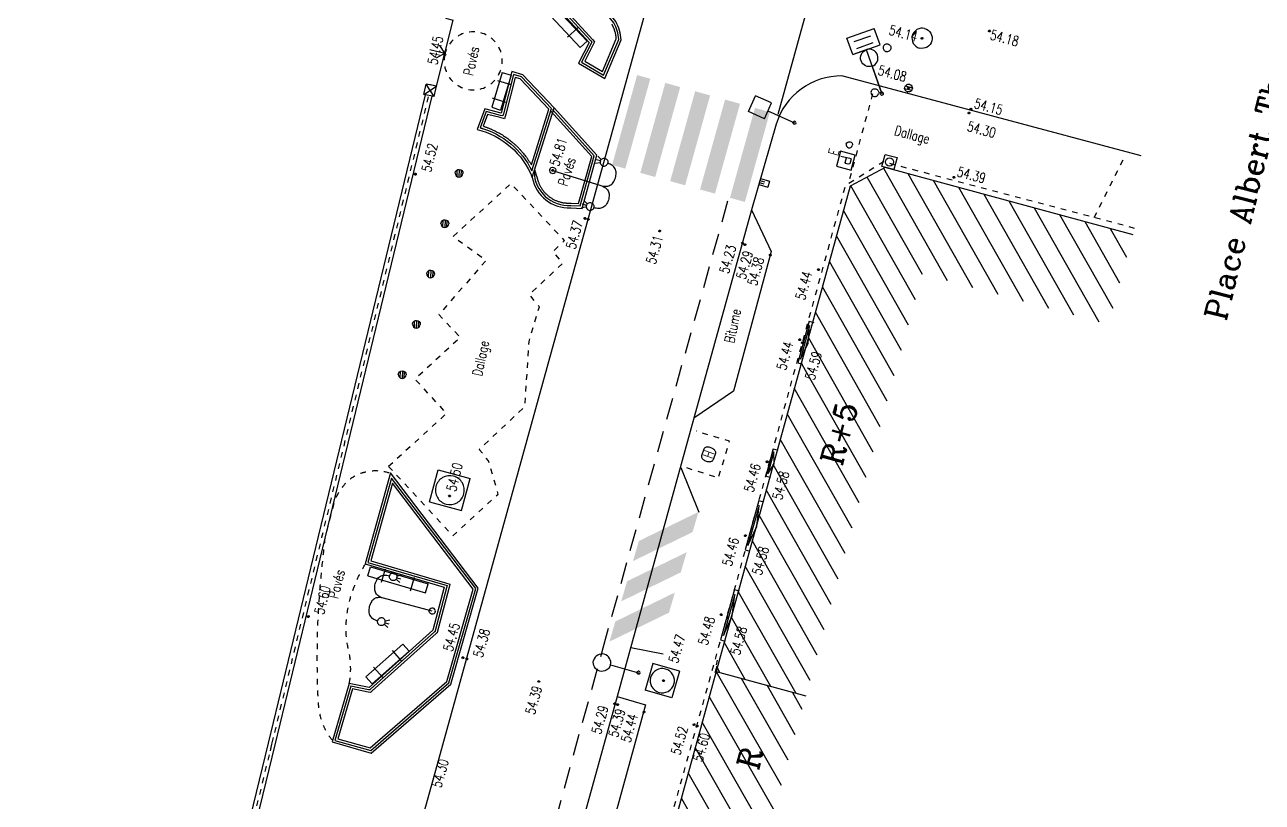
# Model space of a CAD drawing. Extents: x 661720 to 661930, y 6866381 to 6866956.
# Drawn here: x 661773.07 to 661812.95, y 6866637.39 to 6866662.44 of the extents above; entities that cross this region are included whole.
import ezdxf
from ezdxf.enums import TextEntityAlignment as Align

# ---------------------------------------------------------------- set-up
doc = ezdxf.new("R2010")
doc.units = 0
for name, pattern in [('CONTINU', [0]), ('JSI_TCO', [1, 0.5, 0.5]), ('JSI_TCO2', [1, 0.5, 0.5]), ('JSI_TIC', [0.2, 0.08, 0.01, -0.1, 0.01]), ('JSI_TIM2', [0.6, 0.3, 0.05, -0.2, 0.05])]:
    doc.linetypes.add(name, pattern=pattern)
doc.layers.get('0').update_dxf_attribs({"linetype": 'CONTINUOUS'})
for name, color, linetype in [('ALTI', 140, 'CONTINUOUS'), ('BATI', 6, 'CONTINUOUS'), ('BORDURE', 7, 'CONTINU'), ('HACHURE', 7, 'CONTINUOUS'), ('LIMITE', 7, 'CONTINUOUS'), ('MARQUAGE', 7, 'CONTINUOUS'), ('MOB', 6, 'CONTINUOUS'), ('OBJASS', 22, 'CONTINUOUS'), ('OBJEAU', 4, 'CONTINUOUS'), ('OBJEP', 220, 'CONTINUOUS'), ('SIGNAL', 6, 'CONTINUOUS'), ('TEXTE', 7, 'CONTINUOUS'), ('VOIRIE', 7, 'CONTINUOUS')]:
    doc.layers.add(name, color=color, linetype=linetype)
doc.styles.add('7-2', font='romanc.shx', dxfattribs={"height": 0.7})
doc.styles.get("Standard").update_dxf_attribs({"font": 'romans.shx'})
doc.linetypes.add('JSI_MUD', pattern='A,0.0001,[130,jsi_form.shx,S=0.5,R=0,X=0.875,Y=0],-0.75', length=0.7501)
doc.linetypes.add('JSI_MUG', pattern='A,0.0001,[130,jsi_form.shx,S=0.5,R=0,X=-0.125,Y=0],-0.75', length=0.7501)
doc.linetypes.add('JSI_MUR', pattern='A,1e-06,-0.5,[130,jsi_form.shx,S=0.7,R=315,X=0.05,Y=0],-0.5', length=1.000001)

# ---------------------------------------------------------------- blocks, each defined once
blk = doc.blocks.new('$B_200')
at = {"color": 0, "linetype": 'BYBLOCK', "flags": 128}
for points in [[(0, -0.5, -0.414214), (-0.5, 0, -0.414214), (0, 0.5)], [(0, -0.5, 0.414214), (0.5, 0, 0.414214), (0, 0.5)]]:
    blk.add_lwpolyline(points, format="xyb", dxfattribs=at)
blk = doc.blocks.new('$B_100')
at = {"color": 0, "linetype": 'BYBLOCK', "flags": 128}
for points in [[(0, 0.625, -0.4142136), (-0.1875, 0.8125, -0.4142136), (0, 1)], [(0, 0.625, 0.4142136), (0.1875, 0.8125, 0.4142136), (0, 1)]]:
    blk.add_lwpolyline(points, format="xyb", dxfattribs=at)
blk.add_lwpolyline([(0, 0.625), (0, 0)], dxfattribs=at)
blk = doc.blocks.new('$B_105')
at = {"color": 0, "linetype": 'BYBLOCK', "flags": 128}
for points in [[(-0.1875, 0.625), (-0.1875, 1)], [(-0.1875, 1), (0.1875, 1)], [(0.1875, 0.625), (0.1875, 1)], [(-0.1875, 0.625), (0.1875, 0.625)], [(0, 0.625), (0, 0)]]:
    blk.add_lwpolyline(points, dxfattribs=at)
blk = doc.blocks.new('$B_131')
at = {"color": 0, "linetype": 'BYBLOCK', "flags": 128}
for points in [[(0, 0.812, 0.08), (-0.012, 0.895, 0.117647), (-0.047, 0.953, 0.117647), (-0.105, 0.988, 0.08), (-0.188, 1, 0.08), (-0.27, 0.988, 0.117647), (-0.328, 0.953, 0.117647), (-0.363, 0.895, 0.08), (-0.375, 0.812)], [(0, 0), (0, 0.812, -0.08), (0.012, 0.895, -0.117647), (0.047, 0.953, -0.117647), (0.105, 0.988, -0.08), (0.188, 1, -0.08), (0.27, 0.988, -0.117647), (0.328, 0.953, -0.117647), (0.363, 0.895, -0.08), (0.375, 0.812)], [(-0.375, 0.688, -0.414214), (-0.438, 0.75, -0.414214), (-0.375, 0.812)], [(-0.375, 0.688, 0.414214), (-0.312, 0.75, 0.414214), (-0.375, 0.812)], [(0.375, 0.688, -0.414214), (0.312, 0.75, -0.414214), (0.375, 0.812)], [(0.375, 0.688, 0.414214), (0.438, 0.75, 0.414214), (0.375, 0.812)]]:
    blk.add_lwpolyline(points, format="xyb", dxfattribs=at)
for points in [[(-0.406, 0.688), (-0.438, 0.625)], [(-0.375, 0.688), (-0.375, 0.625)], [(-0.344, 0.688), (-0.312, 0.625)], [(0.344, 0.688), (0.312, 0.625)], [(0.375, 0.688), (0.375, 0.625)], [(0.406, 0.688), (0.438, 0.625)]]:
    blk.add_lwpolyline(points, dxfattribs=at)
blk = doc.blocks.new('$B_021')
at = {"color": 0, "linetype": 'BYBLOCK', "flags": 128}
for points in [[(0, 0), (0, 1)], [(0, 1), (1, 1)], [(0, 0), (1, 0)], [(0.34, 0), (0.34, 0.5)], [(0.66, 0), (0.66, 0.5)], [(1, 0), (1, 1)]]:
    blk.add_lwpolyline(points, dxfattribs=at)
blk = doc.blocks.new('$B_020')
at = {"color": 0, "linetype": 'BYBLOCK', "flags": 128}
for points in [[(0, 0), (0, 1)], [(0, 1), (1, 1)], [(1, 0), (1, 1)], [(0, 0), (1, 0)]]:
    blk.add_lwpolyline(points, dxfattribs=at)
for points in [[(0.5, 0.0625, -0.4142136), (0.0625, 0.5, -0.4142136), (0.5, 0.9375)], [(0.5, 0.0625, 0.4142136), (0.9375, 0.5, 0.4142136), (0.5, 0.9375)]]:
    blk.add_lwpolyline(points, format="xyb", dxfattribs=at)
blk = doc.blocks.new('$B_115')
at = {"color": 0, "linetype": 'BYBLOCK', "flags": 128}
for points in [[(-0.312, 1), (-0.312, 1.375), (0.312, 1.375)], [(-0.312, 1), (0.312, 1), (0.312, 1.375)], [(-0.188, 1.25), (0.188, 1.25)], [(-0.188, 1.094), (0.188, 1.094)], [(0.031, 1), (-0.281, 1)], [(0, 0), (0, 1)]]:
    blk.add_lwpolyline(points, dxfattribs=at)
blk = doc.blocks.new('$B_230')
blk.add_lwpolyline([(-0.498, -0.488), (0.498, -0.488), (0.498, 0.488), (-0.498, 0.488)], close=True)
at = {"color": 0, "linetype": 'BYBLOCK', "flags": 128}
for points in [[(-0.193, 0.309), (0.119, 0.315), (0.184, 0.222), (0.186, 0.066), (0.125, 0.002), (-0.187, -0.003)], [(-0.193, 0.309), (-0.181, -0.378)]]:
    blk.add_lwpolyline(points, dxfattribs=at)
blk = doc.blocks.new('$B_036')
at = {"color": 0, "linetype": 'BYBLOCK', "flags": 128}
for points in [[(0.25, 0, -0.136112), (0.18, 0.02, -0.093715), (0.115, 0.079, -0.064299), (0.061, 0.173, -0.047953), (0.023, 0.293, -0.038983), (0.003, 0.429, -0.037377), (0.003, 0.571, -0.038983), (0.023, 0.708, -0.047953), (0.061, 0.827, -0.064299), (0.115, 0.921, -0.093715), (0.18, 0.98, -0.136112), (0.25, 1), (0.75, 1)], [(0.25, 0), (0.75, 0, 0.136112), (0.82, 0.02, 0.094751), (0.885, 0.079, 0.063905), (0.939, 0.173, 0.045295), (0.978, 0.293, 0.038983), (0.998, 0.429, 0.035261), (0.998, 0.571, 0.038983), (0.978, 0.708, 0.045295), (0.939, 0.827, 0.063905), (0.885, 0.921, 0.094751), (0.82, 0.98, 0.136112), (0.75, 1)]]:
    blk.add_lwpolyline(points, format="xyb", dxfattribs=at)
blk = doc.blocks.new('$B_046')
at = {"color": 0, "linetype": 'BYBLOCK', "flags": 128}
for points in [[(0.25, -0.25), (0.25, 1.25)], [(0.75, -0.25), (0.75, 1.25)], [(0, 0), (0, 1)], [(0, 1), (1, 1)], [(1, 0), (1, 1)], [(0, 0), (1, 0)]]:
    blk.add_lwpolyline(points, dxfattribs=at)
blk = doc.blocks.new('$B_202')
at = {"color": 0, "linetype": 'BYBLOCK', "flags": 128}
for points in [[(0, -0.5, -0.41421356), (-0.5, 0, -0.41421356), (0, 0.5)], [(0, -0.5, 0.41421356), (0.5, 0, 0.41421356), (0, 0.5)]]:
    blk.add_lwpolyline(points, format="xyb", dxfattribs=at)
for points in [[(-0.5, 0), (0.5, 0)], [(-0.4297, 0.25), (0.4297, 0.25)], [(0.4297, -0.25), (-0.4297, -0.25)]]:
    blk.add_lwpolyline(points, dxfattribs=at)
blk = doc.blocks.new('$B_027')
at = {"color": 0, "linetype": 'BYBLOCK', "flags": 128}
for points in [[(-0.5, -0.5), (0.5, -0.5), (0.5, -0.188)], [(-0.5, -0.5), (-0.5, -0.188)]]:
    blk.add_lwpolyline(points, dxfattribs=at)
blk.add_lwpolyline([(-0.406, -0.406), (0.406, -0.406), (0, -0.188)], close=True, dxfattribs=at)
blk = doc.blocks.new('$B_030')
at = {"color": 0, "linetype": 'BYBLOCK', "flags": 128}
for points in [[(0, 0), (0, 1)], [(0, 1), (1, 1)], [(0, 1), (1, 0)], [(0, 0), (1, 1)], [(0, 0), (1, 0)], [(1, 0), (1, 1)]]:
    blk.add_lwpolyline(points, dxfattribs=at)
blk = doc.blocks.new('$B_028')
at = {"color": 0, "linetype": 'BYBLOCK', "flags": 128}
for points in [[(0, 0.5), (0, -0.5), (0.094, -0.062)], [(-0.5, -0.5), (-0.5, 0)], [(0.5, 0), (0.5, -0.5)], [(-0.094, -0.062), (0, -0.5)], [(-0.5, -0.5), (0.5, -0.5)]]:
    blk.add_lwpolyline(points, dxfattribs=at)
blk = doc.blocks.new('$B_210')
at = {"linetype": 'CONTINUOUS'}
blk.add_hatch(color=0, dxfattribs=at).paths.add_polyline_path([(0, -0.5, -1), (0, 0.5, -1)])
at = {"color": 0, "linetype": 'BYBLOCK', "flags": 128}
blk.add_lwpolyline([(0, -0.5, -1), (0, 0.5, -1)], format="xyb", close=True, dxfattribs=at)
blk = doc.blocks.new('H201')
for p, q in [((-1, 1), (0, 1)), ((-1, 0), (-1, 1)), ((0, 1), (0, 0)), ((0, 0), (-1, 0))]:
    blk.add_line(p, q)
blk.add_circle((-0.5, 0.5), 0.325)

msp = doc.modelspace()

# ---------------------------------------------------------------- hatches: boundary and pattern name
at = {"layer": 'HACHURE', "linetype": 'CONTINUOUS', "ltscale": 2}
h = msp.add_hatch(dxfattribs=at)
h.set_pattern_fill('_USER', color=256, scale=0.6, angle=119.5519, style=0, pattern_type=0)
h.set_pattern_definition([(119.5519, (661958.265, 6866695.073), (-0.5219456, -0.295927), [])])
h.paths.add_polyline_path([(661808.786, 6866655.676), (661808, 6866652.78), (661801.999, 6866654.41), (661798.241, 6866640.811), (661795.35, 6866641.611), (661799.669, 6866657.242), (661800.802, 6866657.844)])
h = msp.add_hatch(dxfattribs=at)
h.set_pattern_fill('_USER', color=256, scale=0.6, angle=119.6978, style=0, pattern_type=0)
h.set_pattern_definition([(119.6978, (661958.265, 6866695.073), (-0.5211903, -0.2972552), [])])
h.paths.add_polyline_path([(661795.35, 6866641.611), (661798.243, 6866640.819), (661796.948, 6866636.085), (661794.054, 6866636.877)])
at = {"layer": 'MARQUAGE', "linetype": 'CONTINUOUS', "ltscale": 2}
for points in [[(661792.425, 6866657.808), (661792, 6866657.926), (661792.805, 6866660.823), (661793.23, 6866660.705)], [(661793.388, 6866657.539), (661792.907, 6866657.673), (661793.712, 6866660.571), (661794.194, 6866660.437)], [(661794.352, 6866657.271), (661793.87, 6866657.405), (661794.675, 6866660.302), (661795.157, 6866660.168)], [(661795.315, 6866657.003), (661794.833, 6866657.137), (661795.639, 6866660.034), (661796.12, 6866659.9)], [(661796.278, 6866656.735), (661795.797, 6866656.869), (661796.602, 6866659.766), (661797.084, 6866659.632)], [(661792.672, 6866645.162), (661792.862, 6866645.811), (661794.782, 6866646.746), (661794.592, 6866646.098)], [(661792.292, 6866643.865), (661792.482, 6866644.514), (661794.402, 6866645.449), (661794.212, 6866644.8)], [(661791.912, 6866642.567), (661792.102, 6866643.216), (661794.022, 6866644.151), (661793.832, 6866643.503)]]:
    msp.add_hatch(color=256, dxfattribs=at).paths.add_polyline_path(points)
at = {"layer": 'OBJASS', "linetype": 'CONTINUOUS', "ltscale": 2}
h = msp.add_hatch(dxfattribs=at)
h.set_pattern_fill('_USER', color=256, scale=0.0833, angle=165.0725, style=0, pattern_type=0)
h.set_pattern_definition([(165.073, (661801.70206, 6866660.49364), (-0.021458, -0.080489), [])])
h.paths.add_polyline_path([(661801.581, 6866660.526, -1), (661801.517, 6866660.284, -1)])

# ---------------------------------------------------------------- linework, layer by layer
at = {"layer": 'BATI', "linetype": 'JSI_MUG', "ltscale": 0.22}
msp.add_line((661795.372, 6866641.777, 111.868), (661795.313, 6866641.565, 111.869), dxfattribs=at)
at = {"layer": 'BATI', "linetype": 'JSI_MUD', "ltscale": 0.15}
msp.add_line((661795.387, 6866641.971, 111.868), (661795.347, 6866641.826, 111.87), dxfattribs=at)
at = {"layer": 'BATI', "linetype": 'JSI_TIC', "ltscale": 2, "elevation": 57.333, "flags": 128}
for points in [[(661808.836, 6866655.885), (661800.74, 6866658.025), (661799.513, 6866657.26), (661795.275, 6866641.846)], [(661795.266, 6866641.806), (661790.278, 6866623.962)]]:
    msp.add_lwpolyline(points, dxfattribs=at)
at = {"layer": 'BATI', "linetype": 'JSI_TCO2', "ltscale": 2, "elevation": 57.333, "flags": 128}
for points in [[(661808.786, 6866655.676), (661800.802, 6866657.844), (661799.669, 6866657.242), (661795.35, 6866641.611)], [(661795.35, 6866641.611), (661794.054, 6866636.877)], [(661795.35, 6866641.611), (661798.243, 6866640.819)]]:
    msp.add_lwpolyline(points, dxfattribs=at)
at = {"layer": 'BORDURE', "linetype": 'JSI_TCO', "ltscale": 2, "elevation": 57.333, "flags": 128}
for points in [[(661786.184, 6866637.924), (661800.298, 6866689.008)], [(661799.748, 6866668.279), (661797.338, 6866659.548)], [(661796.495, 6866656.478), (661797.123, 6866655.139), (661795.908, 6866650.639), (661794.63, 6866649.766)], [(661794.212, 6866648.174), (661794.797, 6866646.744)], [(661793.644, 6866642.162), (661792.598, 6866642.367)], [(661792.16, 6866640.801), (661793.076, 6866640.535), (661790.145, 6866629.864), (661789.2, 6866630.107)]]:
    msp.add_lwpolyline(points, dxfattribs=at)
for points in [[(661809.041, 6866658.226), (661799.405, 6866660.795, 0.332518), (661797.285, 6866659.242), (661796.495, 6866656.478), (661794.63, 6866649.766), (661792.16, 6866640.801), (661788.854, 6866628.851), (661786.255, 6866619.429), (661781.898, 6866603.667), (661779.547, 6866595.181), (661775.948, 6866582.027), (661774.284, 6866575.688), (661772.52, 6866568.058), (661771.474, 6866562.872), (661769.429, 6866552.194), (661764.346, 6866525.83), (661761.408, 6866510.519), (661759.655, 6866501.389), (661758.701, 6866496.257), (661755.083, 6866477.547), (661746.716, 6866434.654), (661744.554, 6866423.604), (661741.506, 6866407.836), (661741.441, 6866407.299)], [(661766.153, 6866568.99), (661768.497, 6866578.37), (661769.933, 6866584.097), (661771.107, 6866588.415), (661773.813, 6866598.303, -0.023284), (661773.887, 6866598.528, -0.016544), (661773.995, 6866598.787, -0.012263), (661774.138, 6866599.081, -0.00941), (661774.315, 6866599.408, -0.001166), (661774.56, 6866599.84, -0.001864), (661775.277, 6866601.084, 0.01914), (661775.88, 6866602.229, 0.013439), (661776.401, 6866603.394, 0.005337), (661776.657, 6866604.027, 0.006553), (661776.874, 6866604.604, 0.008224), (661777.053, 6866605.124, 0.0106), (661777.194, 6866605.588), (661786.184, 6866637.924)]]:
    msp.add_lwpolyline(points, format="xyb", dxfattribs=at)
at = {"layer": 'LIMITE', "linetype": 'JSI_MUD', "ltscale": 0.15}
for p, q in [((661791.053, 6866661.31, 111.722), (661791.017, 6866661.239, 111.722)), ((661790.178, 6866659.604, 111.737), (661790.078, 6866659.715, 111.737)), ((661787.773, 6866659.188, 111.806), (661787.75, 6866659.125, 111.806))]:
    msp.add_line(p, q, dxfattribs=at)
at = {"layer": 'LIMITE', "linetype": 'JSI_MUG', "ltscale": 0.15}
msp.add_line((661791.017, 6866661.239, 111.723), (661791.086, 6866661.199, 111.724), dxfattribs=at)
at = {"layer": 'LIMITE', "linetype": 'JSI_MUD', "ltscale": 0.22}
msp.add_line((661780.988, 6866639.053, 111.983), (661781.04, 6866639.266, 111.981), dxfattribs=at)
at = {"layer": 'LIMITE', "linetype": 'JSI_MUG', "ltscale": 0.22}
msp.add_line((661781.04, 6866639.266, 111.981), (661781.091, 6866639.48, 111.979), dxfattribs=at)
at = {"layer": 'LIMITE', "linetype": 'JSI_TCO', "ltscale": 2, "elevation": 57.333, "flags": 128}
for points in [[(661790.918, 6866661.21), (661791.762, 6866660.717), (661792.287, 6866661.96, 0.121619), (661792.119, 6866662.545), (661790.632, 6866664.381, 0.260289), (661789.967, 6866664.772), (661789.701, 6866663.575), (661791.256, 6866661.873)], [(661787.651, 6866659.073, -0.241967), (661789.428, 6866657.522), (661790.133, 6866659.765), (661789.123, 6866660.831), (661788.768, 6866660.937), (661788.427, 6866659.597), (661787.896, 6866659.738)]]:
    msp.add_lwpolyline(points, format="xyb", close=True, dxfattribs=at)
at = {"layer": 'LIMITE', "linetype": 'JSI_MUR', "ltscale": 0.15, "elevation": 57.333, "flags": 128}
for points in [[(661791.017, 6866661.239), (661791.727, 6866660.825), (661792.211, 6866661.974, 0.116802), (661792.056, 6866662.502), (661790.574, 6866664.333), (661790.57, 6866664.338), (661790.568, 6866664.343, 0.237626), (661790.026, 6866664.693), (661789.782, 6866663.597), (661791.311, 6866661.924), (661791.346, 6866661.885), (661791.323, 6866661.839)], [(661787.75, 6866659.125, -0.213704), (661789.416, 6866657.735), (661790.049, 6866659.746), (661789.082, 6866660.765), (661788.822, 6866660.843), (661788.499, 6866659.579), (661788.481, 6866659.505), (661788.407, 6866659.525), (661787.942, 6866659.648)]]:
    msp.add_lwpolyline(points, format="xyb", close=True, dxfattribs=at)
at = {"layer": 'LIMITE', "linetype": 'JSI_TCO', "ltscale": 2, "flags": 128}
for points, elevation in [([(661780.933, 6866639.292), (661782.543, 6866645.958), (661785.988, 6866660.191)], 57.333), ([(661781.147, 6866639.24), (661782.757, 6866645.906), (661786.204, 6866660.144)], 57.333), ([(661789.575, 6866657.55), (661789.505, 6866657.768)], 111.794), ([(661784.239, 6866638.976), (661786.805, 6866641.202), (661787.689, 6866644.292), (661784.861, 6866648.004), (661784.042, 6866645.07), (661786.593, 6866644.322), (661786.227, 6866642.939), (661784.168, 6866641.092), (661783.532, 6866641.22), (661782.975, 6866639.336)], 57.333), ([(661775.318, 6866616.252), (661780.933, 6866639.292)], 57.333), ([(661775.533, 6866616.206), (661781.147, 6866639.24)], 57.333), ([(661782.975, 6866639.336), (661784.239, 6866638.976)], 57.333)]:
    msp.add_lwpolyline(points, dxfattribs=dict(at, elevation=elevation))
at = {"layer": 'LIMITE', "linetype": 'JSI_TIC', "ltscale": 2, "elevation": 57.333, "flags": 128}
for points in [[(661781.04, 6866639.266), (661782.65, 6866645.932), (661786.096, 6866660.168)], [(661775.425, 6866616.229), (661781.04, 6866639.266)]]:
    msp.add_lwpolyline(points, dxfattribs=at)
at = {"layer": 'LIMITE', "linetype": 'JSI_TCO', "ltscale": 2, "elevation": 57.333, "flags": 128}
msp.add_lwpolyline([(661789.428, 6866657.522, 0.378035), (661790.667, 6866656.549), (661791.031, 6866656.526), (661791.507, 6866658.242), (661790.133, 6866659.765)], format="xyb", dxfattribs=at)
at = {"layer": 'LIMITE', "linetype": 'JSI_MUR', "ltscale": 0.15, "elevation": 57.333, "flags": 128}
msp.add_lwpolyline([(661789.484, 6866657.7, 0.420859), (661790.663, 6866656.624), (661790.667, 6866656.624), (661790.672, 6866656.624), (661790.975, 6866656.605), (661791.424, 6866658.222), (661790.078, 6866659.715)], format="xyb", dxfattribs=at)
for points in [[(661784.221, 6866639.059), (661786.739, 6866641.244), (661787.606, 6866644.277), (661784.893, 6866647.838), (661784.134, 6866645.121), (661786.615, 6866644.394), (661786.685, 6866644.373), (661786.666, 6866644.302), (661786.3, 6866642.92), (661786.294, 6866642.898), (661786.277, 6866642.883), (661784.218, 6866641.036), (661784.19, 6866641.011), (661784.153, 6866641.018), (661783.584, 6866641.133)], [(661783.584, 6866641.133), (661783.068, 6866639.388), (661784.221, 6866639.059)]]:
    msp.add_lwpolyline(points, dxfattribs=at)
at = {"layer": 'LIMITE', "linetype": 'JSI_TCO', "ltscale": 2}
for points in [[(661790.084, 6866664.608, 111.754), (661789.864, 6866663.619, 111.761), (661791.367, 6866661.974, 111.718), (661791.437, 6866661.898, 111.718), (661791.39, 6866661.805, 111.718), (661791.116, 6866661.268, 111.723)], [(661791.116, 6866661.268, 111.723), (661791.691, 6866660.933, 111.727), (661792.135, 6866661.987, 111.718)], [(661789.398, 6866657.928, 111.789), (661789.964, 6866659.726, 111.739), (661789.041, 6866660.699, 111.767), (661788.875, 6866660.749, 111.79), (661788.572, 6866659.56, 112.082), (661788.535, 6866659.413, 112.082), (661788.388, 6866659.452, 112.082), (661787.989, 6866659.558, 111.839), (661787.848, 6866659.174, 111.805)], [(661790.659, 6866656.699, 111.77), (661790.668, 6866656.699, 111.77), (661790.677, 6866656.699, 111.77), (661790.919, 6866656.684, 111.751), (661791.341, 6866658.202, 111.729), (661790.022, 6866659.665, 111.737)], [(661784.202, 6866639.142, 111.947), (661786.673, 6866641.286, 111.812), (661787.524, 6866644.261, 111.791), (661784.925, 6866647.673, 111.875), (661784.226, 6866645.172, 111.902), (661786.636, 6866644.466, 111.831), (661786.776, 6866644.424, 111.831), (661786.738, 6866644.283, 111.831), (661786.372, 6866642.901, 111.872), (661786.361, 6866642.857, 111.872), (661786.327, 6866642.827, 111.872), (661784.268, 6866640.98, 111.952), (661784.212, 6866640.93, 111.952), (661784.138, 6866640.945, 111.952), (661783.636, 6866641.046, 111.94), (661783.161, 6866639.439, 111.963)], [(661783.161, 6866639.439, 111.963), (661784.202, 6866639.142, 111.955)]]:
    msp.add_polyline3d(points, dxfattribs=at)
for points in [[(661792.135, 6866661.987, 111.718), (661792.127, 6866662.112, 111.719), (661792.055, 6866662.351, 111.713), (661791.994, 6866662.46, 111.706)], [(661787.848, 6866659.174, 111.805), (661788.173, 6866659.071, 111.8), (661788.754, 6866658.714, 111.793), (661789.228, 6866658.224, 111.789), (661789.398, 6866657.928, 111.789)], [(661789.575, 6866657.55, 111.794), (661789.61, 6866657.363, 111.794), (661789.807, 6866657.037, 111.791), (661790.106, 6866656.802, 111.785), (661790.469, 6866656.688, 111.776), (661790.659, 6866656.699, 111.77)]]:
    msp.add_open_spline(points, degree=2, dxfattribs=at)
at = {"layer": 'LIMITE', "linetype": 'JSI_MUG', "ltscale": 0.15}
msp.add_open_spline([(661787.75, 6866659.125, 111.805), (661787.767, 6866659.12, 111.805), (661787.801, 6866659.11, 111.804), (661787.818, 6866659.105, 111.804)], degree=2, dxfattribs=at)
at = {"layer": 'MARQUAGE', "linetype": 'JSI_TIM2', "ltscale": 2, "elevation": 57.333, "flags": 128}
for points in [[(661795.718, 6866656.761), (661791.811, 6866642.752)], [(661791.811, 6866642.752), (661784.973, 6866617.999), (661785.793, 6866617.779)]]:
    msp.add_lwpolyline(points, dxfattribs=at)
at = {"layer": 'OBJASS', "linetype": 'JSI_TCO', "ltscale": 2, "elevation": 57.333, "flags": 128}
msp.add_lwpolyline([(661801.581, 6866660.526, -1), (661801.517, 6866660.284, -1)], format="xyb", close=True, dxfattribs=at)
at = {"layer": 'VOIRIE', "linetype": 'JSI_TIC', "ltscale": 2, "elevation": 57.333, "flags": 128}
msp.add_lwpolyline([(661786.609, 6866661.482, 0.573342), (661787.795, 6866660.386, 0.59075), (661788.134, 6866661.989, 0.568055)], format="xyb", close=True, dxfattribs=at)
for points in [[(661800.393, 6866660.222), (661799.64, 6866657.441)], [(661807.532, 6866656.231), (661808.469, 6866658.103)], [(661794.4, 6866648.175), (661795.423, 6866647.843), (661795.783, 6866649.023), (661794.713, 6866649.349)]]:
    msp.add_lwpolyline(points, dxfattribs=at)
msp.add_lwpolyline([(661784.799, 6866648.21), (661786.872, 6866645.978), (661788.332, 6866647.323), (661788.017, 6866648.389), (661787.721, 6866648.763), (661789.19, 6866650.147), (661789.325, 6866652.236), (661789.656, 6866653.357), (661789.333, 6866653.752), (661790.417, 6866654.765), (661790.095, 6866655.136), (661790.466, 6866655.492), (661788.74, 6866657.328), (661786.879, 6866655.625), (661787.938, 6866654.85), (661786.419, 6866653.109), (661787.106, 6866652.37), (661785.65, 6866651.023), (661786.659, 6866649.919)], close=True, dxfattribs=at)
for points in [[(661782.987, 6866639.394, -0.044791), (661782.813, 6866639.638, -0.042456), (661782.68, 6866639.915, -0.040182), (661782.584, 6866640.246, -0.034393), (661782.536, 6866640.615, -0.009566), (661782.51, 6866641.186, -0.006254), (661782.501, 6866641.871, -0.004507), (661782.506, 6866642.678, -0.011929), (661782.549, 6866643.713, -0.007818), (661782.632, 6866644.748, -0.006204), (661782.757, 6866645.906), (661783.05, 6866647.053, -0.035914), (661783.091, 6866647.175, -0.027749), (661783.155, 6866647.306, -0.021599), (661783.242, 6866647.448, -0.017056), (661783.352, 6866647.599, -0.069166), (661783.582, 6866647.824, -0.047289), (661783.779, 6866647.942, -0.042792), (661784.005, 6866648.027, -0.077654), (661784.423, 6866648.078, -0.071544), (661784.856, 6866647.998)], [(661783.532, 6866641.22, 0.046419), (661783.576, 6866641.703, 0.057666), (661783.498, 6866642.355, -0.056474), (661783.427, 6866642.97, -0.024448), (661783.442, 6866643.301, -0.021843), (661783.49, 6866643.648, -0.040283), (661783.644, 6866644.221, -0.02719), (661783.82, 6866644.645, -0.024667), (661784.051, 6866645.068)]]:
    msp.add_lwpolyline(points, format="xyb", dxfattribs=at)

# ---------------------------------------------------------------- block references
at = {"layer": 'ALTI', "linetype": 'CONTINUOUS', "yscale": 0.0600000000834948}
for p, xscale, rotation in [((661801.985, 6866662.008, 57.333), 0.06000000011675, 165.0725009426422), ((661804.158, 6866662.243, 57.333), 0.06000000011675, 165.0725009426422), ((661786.609, 6866661.482, 57.333), 0.0599999996974378, 257.5779689866284), ((661801.549, 6866660.405, 57.333), 0.06000000011675, 165.0725009426422), ((661803.5, 6866659.604, 57.333), 0.06000000011675, 165.0725009426422), ((661803.559, 6866659.723, 57.333), 0.06000000011675, 165.0725009426422), ((661785.659, 6866657.632, 57.333), 0.0600000003217752, 76.391133672849), ((661790.083, 6866657.753, 57.333), 0.0599999998441417, 72.53590898739576), ((661803.011, 6866657.526, 57.333), 0.0599999999364494, 165.1928172267148), ((661791.125, 6866656.203, 57.333), 0.0600000004025435, 74.55610578268669), ((661791.229, 6866656.174, 57.333), 0.0600000004025435, 74.55610578268669), ((661793.532, 6866655.798, 57.333), 0.0600000002736555, 254.4156994138702), ((661796.2, 6866655.406, 57.333), 0.0599999996858275, 254.4753396098604), ((661796.282, 6866655.36, 57.333), 0.0599999996858275, 254.4753396098604), ((661797.096, 6866655.021, 57.333), 0.0600000002675812, 254.8891444015911), ((661798.649, 6866654.557, 57.333), 0.0600000001112508, 254.6260815100073), ((661798.043, 6866652.295, 57.333), 0.0600000001112508, 254.6260815100073), ((661798.133, 6866652.199, 57.333), 0.0600000001112508, 254.6260815100073), ((661796.992, 6866648.363, 57.333), 0.0600000001112508, 254.6260815100073), ((661797.082, 6866648.341, 57.333), 0.0600000001112508, 254.6260815100073), ((661786.761, 6866647.262, 57.333), 0.0600000001578632, 312.8697019970768), ((661796.293, 6866645.98, 57.333), 0.0600000001112508, 254.6260815100073), ((661796.426, 6866645.915, 57.333), 0.0600000001112508, 254.6260815100073), ((661782.208, 6866643.379, 57.333), 0.0600000002013626, 76.42164006303237), ((661795.513, 6866643.434, 57.333), 0.0600000001112508, 254.6260815100073), ((661795.725, 6866643.339, 57.333), 0.0600000001112508, 254.6260815100073), ((661787.191, 6866642.046, 57.333), 0.0600000004025435, 74.55610578268669), ((661787.318, 6866642.009, 57.333), 0.0600000004025435, 74.55610578268669), ((661789.639, 6866641.284, 57.333), 0.0600000002628813, 254.5564602789379), ((661793.654, 6866641.311, 57.333), 0.0599999998994442, 168.9227547535002), ((661792.08, 6866640.567, 57.333), 0.0600000002449304, 254.5361374214049), ((661792.175, 6866640.536, 57.333), 0.0600000002449304, 254.5361374214049), ((661793.028, 6866640.301, 57.333), 0.0600000001588067, 254.6432122544998), ((661794.641, 6866639.895, 57.333), 0.0600000000867014, 254.382581121648), ((661794.738, 6866639.848, 57.333), 0.0600000000867014, 254.382581121648)]:
    msp.add_blockref('$B_210', p, dxfattribs=dict(at, xscale=xscale, rotation=rotation))
at = {"layer": 'LIMITE', "linetype": 'CONTINUOUS'}
for name, p, xscale, yscale, rotation in [('$B_028', (661786.364, 6866661.588, 57.333), 2.197011096924299, 0.5000000000742785, 75.76355586577348), ('$B_030', (661786.266, 6866660.131, 57.333), 0.3381086213053009, 0.3380999997574798, 77.91657372997), ('$B_027', (661798.407, 6866652.159, 57.333), 1.388111180549907, 0.5000000000742785, 254.9701554000817), ('$B_027', (661797.31, 6866648.275, 57.333), 0.9080612370403214, 0.5000000000742785, 254.6119340847467), ('$B_027', (661796.751, 6866646.253, 57.333), 1.646413617476408, 0.5000000000742785, 254.5306086625543), ('$B_027', (661795.962, 6866643.372, 57.333), 1.687156083671293, 0.5000000000742785, 254.5494840973215)]:
    msp.add_blockref(name, p, dxfattribs=dict(at, xscale=xscale, yscale=yscale, rotation=rotation))
at = {"layer": 'MOB', "linetype": 'CONTINUOUS'}
for name, p, xscale, yscale, rotation in [('$B_046', (661789.549, 6866663.225, 57.333), 2.076926046018054, 0.3000000004174739, 313.3445715849484), ('$B_115', (661800.69, 6866660.226, 57.333), 1.499999999973934, 1.500000000222835, 19.39189079914955), ('$B_200', (661800.859, 6866661.699, 57.333), 0.2499999998729244, 0.2499999995714944, 165.0725013837687), ('$B_046', (661788.462, 6866660.905, 57.333), 1.171119002942307, 0.3000000004174739, 252.9687375362421), ('$B_200', (661800.465, 6866660.257, 57.333), 0.2499999996261404, 0.2499999995714944, 254.8558514847116), ('$B_200', (661800.69, 6866660.226, 57.333), 0.0999999999971509, 0.0999999998284023, 345.0725012806486), ('$B_230', (661799.527, 6866658.067, 57.333), 0.5000000001208467, 0.5000000000742785, 254.8558515254694), ('$B_202', (661787.069, 6866657.66, 57.333), 0.2500000001585112, 0.2499999995714944, 267.584206815993), ('$B_202', (661786.61, 6866656.038, 57.333), 0.2500000001585112, 0.2499999995714944, 267.584206815993), ('$B_202', (661786.152, 6866654.416, 57.333), 0.2500000001585112, 0.2499999995714944, 267.584206815993), ('$B_202', (661785.694, 6866652.794, 57.333), 0.2500000001585112, 0.2499999995714944, 267.584206815993), ('$B_202', (661785.236, 6866651.171, 57.333), 0.2500000001585112, 0.2499999995714944, 267.584206815993), ('$B_036', (661794.994, 6866648.882, 57.333), 0.4557708418558947, 0.4000000002458762, 250.5036039147523), ('$B_046', (661784.129, 6866644.693, 57.333), 1.935947119591786, 0.3000000004174739, 343.5134025674766), ('$B_046', (661785.261, 6866642.487, 57.333), 1.594878835776727, 0.3000000004174739, 221.5149891276218)]:
    msp.add_blockref(name, p, dxfattribs=dict(at, xscale=xscale, yscale=yscale, rotation=rotation))
at = {"layer": 'OBJASS', "linetype": 'CONTINUOUS'}
for name, p, xscale, yscale, rotation in [('$B_200', (661801.985, 6866662.008, 57.333), 0.6499999999740145, 0.6499999998173706, 165.0725013229535), ('$B_020', (661786.119, 6866647.072, 57.333), 1.066492386158266, 1.06650000034197, 344.9927917954703), ('$B_020', (661794.169, 6866641.616, 57.333), 0.8945623789168364, 0.8945999998563668, 164.0363381175773)]:
    msp.add_blockref(name, p, dxfattribs=dict(at, xscale=xscale, yscale=yscale, rotation=rotation))
at = {"layer": 'OBJASS', "xscale": 0.4000000000055818, "yscale": 0.4000000002458762, "zscale": 0.3999999999999986, "rotation": 164.8036021473798}
msp.add_blockref('H201', (661800.796, 6866658.268, 57.333), dxfattribs=at)
at = {"layer": 'OBJEAU', "linetype": 'CONTINUOUS'}
for name, p, xscale, yscale, rotation in [('$B_200', (661799.642, 6866658.578, 57.333), 0.1999999998685428, 0.1999999996568045, 254.855851511529), ('$B_021', (661796.779, 6866657.488, 57.333), 0.200058491278055, 0.3000000004174739, 254.0377787941906)]:
    msp.add_blockref(name, p, dxfattribs=dict(at, xscale=xscale, yscale=yscale, rotation=rotation))
at = {"layer": 'OBJEP', "linetype": 'CONTINUOUS'}
for name, p, xscale, yscale, rotation in [('$B_131', (661790.083, 6866657.753, 57.333), 1.999999999784064, 2.000000000297114, 252.53590891923), ('$B_200', (661790.083, 6866657.753, 57.333), 0.1999999998930607, 0.1999999996568045, 252.5359089080416), ('$B_131', (661786.206, 6866643.552, 57.333), 1.999999999712389, 2.000000000297114, 75.16304312086301), ('$B_200', (661786.206, 6866643.552, 57.333), 0.1999999999563337, 0.1999999996568045, 75.16304313698231)]:
    msp.add_blockref(name, p, dxfattribs=dict(at, xscale=xscale, yscale=yscale, rotation=rotation))
at = {"layer": 'SIGNAL', "linetype": 'CONTINUOUS'}
for name, p, xscale, yscale, rotation in [('$B_100', (661800.69, 6866660.226, 57.333), 1.499999999973934, 1.500000000222835, 19.39189079914955), ('$B_105', (661797.875, 6866659.283, 57.333), 1.500000000316354, 1.500000000222835, 65.67301832826197), ('$B_200', (661800.69, 6866660.226, 57.333), 0.0999999999971509, 0.0999999998284023, 345.0725012806486), ('$B_200', (661797.875, 6866659.283, 57.333), 0.1000000002004075, 0.0999999998284023, 65.67301836006956), ('$B_100', (661792.849, 6866641.567, 57.333), 1.500000000201547, 1.500000000222835, 74.59548512328031), ('$B_200', (661792.849, 6866641.567, 57.333), 0.1000000003663975, 0.0999999998284023, 74.59548519283868)]:
    msp.add_blockref(name, p, dxfattribs=dict(at, xscale=xscale, yscale=yscale, rotation=rotation))

# ---------------------------------------------------------------- texts
at = {"layer": 'ALTI', "linetype": 'CONTINUOUS', "width": 0.75}
for s, rotation, p in [('54.14', 345.0725, (661801.831, 6866662.049, 57.333)), ('54.45', 77.578, (661786.405, 6866662.073, 57.333)), ('54.18', 345.0725, (661805.091, 6866661.896, 57.333)), ('54.31', 74.4157, (661793.489, 6866655.644, 57.333)), ('54.47', 74.1072, (661794.216, 6866642.787, 57.333)), ('54.39', 74.5565, (661789.596, 6866641.13, 57.333))]:
    msp.add_text(s, height=0.32, rotation=rotation, dxfattribs=at).set_placement(p, align=Align.MIDDLE_RIGHT)
for s, rotation, p in [('54.08', 345.0725, (661801.436, 6866660.601, 57.333)), ('54.15', 345.0725, (661804.533, 6866659.531, 57.333)), ('54.39', 345.1928, (661803.985, 6866657.333, 57.333)), ('54.23', 74.4753, (661796.003, 6866655.295, 57.333)), ('54.38', 74.8891, (661796.9, 6866654.908, 57.333)), ('54.44', 74.6261, (661798.453, 6866654.445, 57.333)), ('54.44', 74.6261, (661797.846, 6866652.183, 57.333)), ('54.46', 74.6261, (661796.795, 6866648.251, 57.333)), ('54.46', 74.6261, (661796.096, 6866645.868, 57.333)), ('54.48', 74.6261, (661795.317, 6866643.322, 57.333)), ('54.29', 74.5361, (661791.883, 6866640.455, 57.333)), ('54.44', 74.6432, (661792.832, 6866640.189, 57.333)), ('54.52', 74.3826, (661794.444, 6866639.784, 57.333))]:
    msp.add_text(s, height=0.32, rotation=rotation, dxfattribs=at).set_placement(p, align=Align.RIGHT)
for s, rotation, p in [('54.30', 345.0725, (661804.392, 6866659.103, 57.333)), ('54.29', 74.4753, (661796.236, 6866655.194, 57.333)), ('54.59', 74.6261, (661798.455, 6866651.951, 57.333)), ('54.58', 74.6261, (661797.404, 6866648.092, 57.333)), ('54.58', 74.6261, (661796.748, 6866645.666, 57.333)), ('54.58', 74.6261, (661796.047, 6866643.09, 57.333)), ('54.39', 74.5361, (661792.124, 6866640.437, 57.333)), ('54.60', 74.3826, (661794.849, 6866639.651, 57.333))]:
    msp.add_text(s, height=0.32, rotation=rotation, dxfattribs=at).set_placement(p, align=Align.TOP_RIGHT)
for s, rotation, p in [('54.81', 72.5359, (661790.131, 6866657.906, 57.333)), ('54.50', 76.2168, (661786.81, 6866647.42, 57.333))]:
    msp.add_text(s, height=0.32, rotation=rotation, dxfattribs=at).set_placement(p, align=Align.MIDDLE_LEFT)
for s, rotation, p in [('54.52', 76.3911, (661785.852, 6866657.75, 57.333)), ('54.60', 76.4216, (661782.401, 6866643.497, 57.333)), ('54.38', 74.5561, (661787.515, 6866642.12, 57.333)), ('54.30', 74.5561, (661786.184, 6866637.924, 57.333))]:
    msp.add_text(s, height=0.32, rotation=rotation, dxfattribs=at).set_placement(p, align=Align.TOP_LEFT)
for s, p in [('54.37', (661790.815, 6866655.19, 57.333)), ('54.45', (661786.857, 6866642.228, 57.333))]:
    msp.add_text(s, height=0.32, rotation=74.5561, dxfattribs=at).set_placement(p)
at = {"layer": 'BATI', "style": '7-2'}
for s, p in [('R+5', (661799.384, 6866648.201, 57.333)), ('R', (661796.687, 6866638.396, 57.333))]:
    msp.add_text(s, height=0.7, rotation=74.4772, dxfattribs=at).set_placement(p)
at = {"layer": 'MOB', "linetype": 'CONTINUOUS', "width": 0.75}
msp.add_text('H', height=0.32, rotation=70.5036, dxfattribs=at).set_placement((661795.106, 6866648.601, 57.333), align=Align.MIDDLE_CENTER)
at = {"layer": 'OBJEAU', "linetype": 'CONTINUOUS', "width": 0.75}
msp.add_text('E', height=0.32, rotation=74.8559, dxfattribs=at).set_placement((661799.323, 6866658.395, 57.333), align=Align.RIGHT)
at = {"layer": 'TEXTE', "style": '7-2'}
msp.add_text('Place Albert Thomas', height=0.7, rotation=76.0588, dxfattribs=at).set_placement((661811.763, 6866652.875, 57.333))
at = {"layer": 'TEXTE', "linetype": 'CONTINUOUS', "width": 0.75}
for s, rotation, p in [('Pavés', 77.5769, (661787.463, 6866661.273, 57.333)), ('Dallage', 345.1928, (661801.668, 6866658.901, 57.333)), ('Pavés', 72.5359, (661790.539, 6866657.71, 57.333)), ('Bitume', 78.0414, (661795.884, 6866652.741, 57.333)), ('Dallage', 78.0414, (661787.764, 6866651.696, 57.333)), ('Pavés', 75.8559, (661783.126, 6866644.421, 57.333))]:
    msp.add_text(s, height=0.32, rotation=rotation, dxfattribs=at).set_placement(p, align=Align.MIDDLE_CENTER)

doc.saveas('drawing.dxf')
